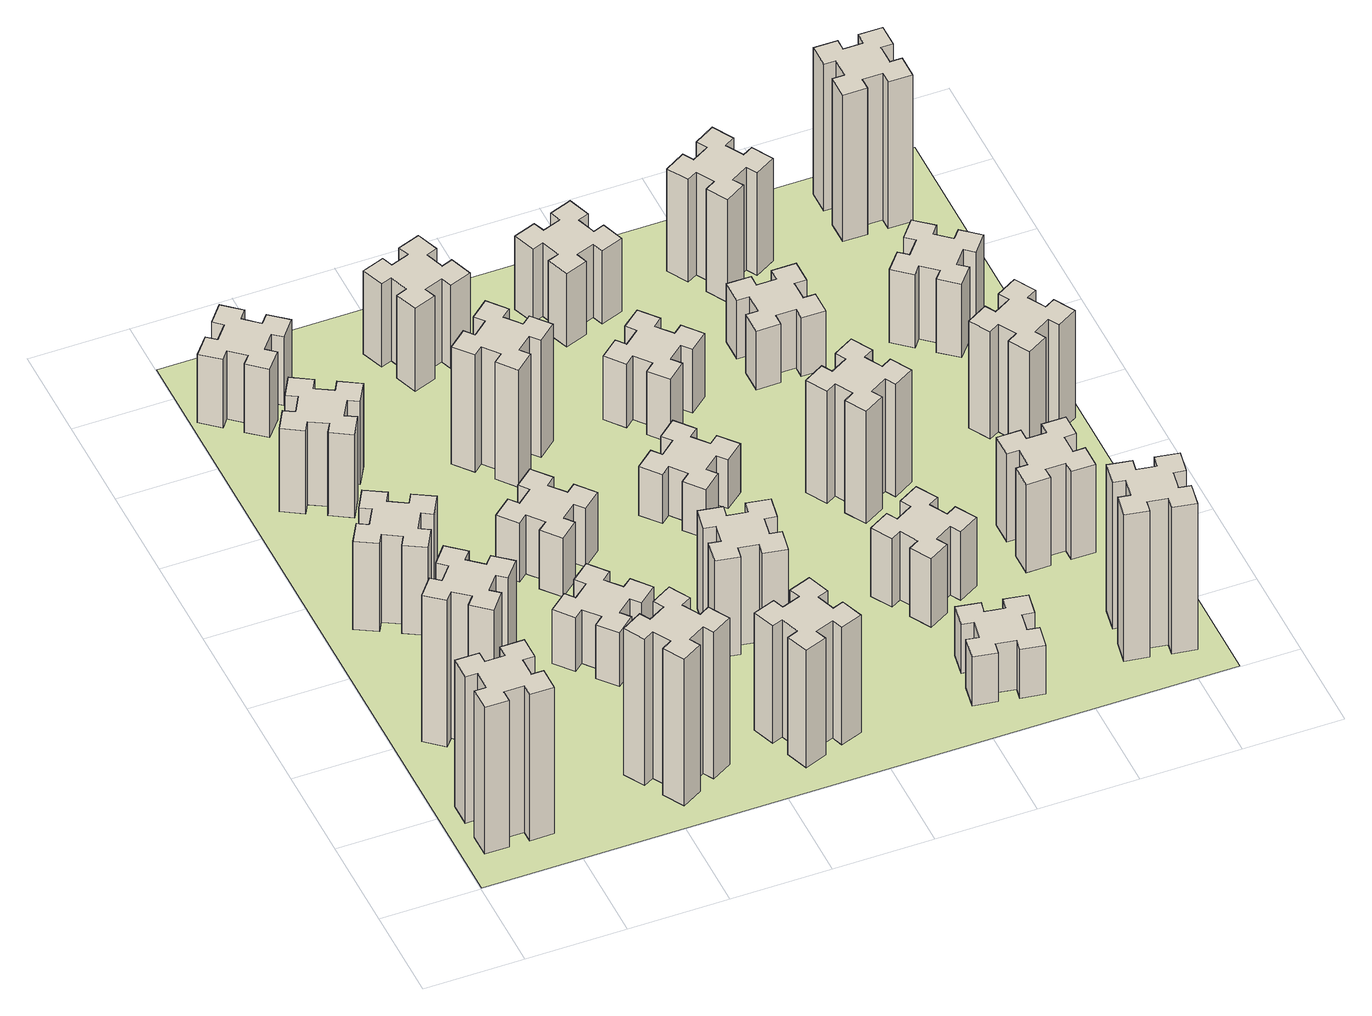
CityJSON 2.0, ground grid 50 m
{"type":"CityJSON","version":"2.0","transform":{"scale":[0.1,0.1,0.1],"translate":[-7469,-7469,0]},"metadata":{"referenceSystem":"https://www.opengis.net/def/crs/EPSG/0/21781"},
"CityObjects":{
"building1":{"type":"Building","attributes":{"class":"1000","function":"1000","usage":"1000","yearOfConstruction":2016,"roofType":"1000","measuredHeight":90,"storeysAboveGround":30,"storeysBelowGround":0},"geometry":[{"type":"Solid","lod":"1","boundaries":[[[[0,1,2,3,4,5,6,7,8,9,10,11,12,13,14,15,16,17,18,19]],[[17,16,20,21]],[[16,15,22,20]],[[15,14,23,22]],[[14,13,24,23]],[[13,12,25,24]],[[12,11,26,25]],[[11,10,27,26]],[[10,9,28,27]],[[9,8,29,28]],[[8,7,30,29]],[[7,6,31,30]],[[6,5,32,31]],[[5,4,33,32]],[[4,3,34,33]],[[3,2,35,34]],[[2,1,36,35]],[[1,0,37,36]],[[0,19,38,37]],[[19,18,39,38]],[[18,17,21,39]],[[24,25,26,27,28,29,30,31,32,33,34,35,36,37,38,39,21,20,22,23]]]]}]},
"building2":{"type":"Building","attributes":{"class":"1000","function":"1000","usage":"1000","yearOfConstruction":2016,"roofType":"1000","measuredHeight":90,"storeysAboveGround":30,"storeysBelowGround":0},"geometry":[{"type":"Solid","lod":"1","boundaries":[[[[40,41,42,43,44,45,46,47,48,49,50,51,52,53,54,55,56,57,58,59]],[[57,56,60,61]],[[56,55,62,60]],[[55,54,63,62]],[[54,53,64,63]],[[53,52,65,64]],[[52,51,66,65]],[[51,50,67,66]],[[50,49,68,67]],[[49,48,69,68]],[[48,47,70,69]],[[47,46,71,70]],[[46,45,72,71]],[[45,44,73,72]],[[44,43,74,73]],[[43,42,75,74]],[[42,41,76,75]],[[41,40,77,76]],[[40,59,78,77]],[[59,58,79,78]],[[58,57,61,79]],[[64,65,66,67,68,69,70,71,72,73,74,75,76,77,78,79,61,60,62,63]]]]}]},
"building3":{"type":"Building","attributes":{"class":"1000","function":"1000","usage":"1000","yearOfConstruction":2016,"roofType":"1000","measuredHeight":54,"storeysAboveGround":30,"storeysBelowGround":0},"geometry":[{"type":"Solid","lod":"1","boundaries":[[[[80,81,82,83,84,85,86,87,88,89,90,91,92,93,94,95,96,97,98,99]],[[97,96,100,101]],[[96,95,102,100]],[[95,94,103,102]],[[94,93,104,103]],[[93,92,105,104]],[[92,91,106,105]],[[91,90,107,106]],[[90,89,108,107]],[[89,88,109,108]],[[88,87,110,109]],[[87,86,111,110]],[[86,85,112,111]],[[85,84,113,112]],[[84,83,114,113]],[[83,82,115,114]],[[82,81,116,115]],[[81,80,117,116]],[[80,99,118,117]],[[99,98,119,118]],[[98,97,101,119]],[[104,105,106,107,108,109,110,111,112,113,114,115,116,117,118,119,101,100,102,103]]]]}]},
"building4":{"type":"Building","attributes":{"class":"1000","function":"1000","usage":"1000","yearOfConstruction":2016,"roofType":"1000","measuredHeight":51,"storeysAboveGround":30,"storeysBelowGround":0},"geometry":[{"type":"Solid","lod":"1","boundaries":[[[[120,121,122,123,124,125,126,127,128,129,130,131,132,133,134,135,136,137,138,139]],[[137,136,140,141]],[[136,135,142,140]],[[135,134,143,142]],[[134,133,144,143]],[[133,132,145,144]],[[132,131,146,145]],[[131,130,147,146]],[[130,129,148,147]],[[129,128,149,148]],[[128,127,150,149]],[[127,126,151,150]],[[126,125,152,151]],[[125,124,153,152]],[[124,123,154,153]],[[123,122,155,154]],[[122,121,156,155]],[[121,120,157,156]],[[120,139,158,157]],[[139,138,159,158]],[[138,137,141,159]],[[144,145,146,147,148,149,150,151,152,153,154,155,156,157,158,159,141,140,142,143]]]]}]},
"building5":{"type":"Building","attributes":{"class":"1000","function":"1000","usage":"1000","yearOfConstruction":2016,"roofType":"1000","measuredHeight":90,"storeysAboveGround":30,"storeysBelowGround":0},"geometry":[{"type":"Solid","lod":"1","boundaries":[[[[160,161,162,163,164,165,166,167,168,169,170,171,172,173,174,175,176,177,178,179]],[[177,176,180,181]],[[176,175,182,180]],[[175,174,183,182]],[[174,173,184,183]],[[173,172,185,184]],[[172,171,186,185]],[[171,170,187,186]],[[170,169,188,187]],[[169,168,189,188]],[[168,167,190,189]],[[167,166,191,190]],[[166,165,192,191]],[[165,164,193,192]],[[164,163,194,193]],[[163,162,195,194]],[[162,161,196,195]],[[161,160,197,196]],[[160,179,198,197]],[[179,178,199,198]],[[178,177,181,199]],[[184,185,186,187,188,189,190,191,192,193,194,195,196,197,198,199,181,180,182,183]]]]}]},
"building6":{"type":"Building","attributes":{"class":"1000","function":"1000","usage":"1000","yearOfConstruction":2016,"roofType":"1000","measuredHeight":42,"storeysAboveGround":30,"storeysBelowGround":0},"geometry":[{"type":"Solid","lod":"1","boundaries":[[[[200,201,202,203,204,205,206,207,208,209,210,211,212,213,214,215,216,217,218,219]],[[217,216,220,221]],[[216,215,222,220]],[[215,214,223,222]],[[214,213,224,223]],[[213,212,225,224]],[[212,211,226,225]],[[211,210,227,226]],[[210,209,228,227]],[[209,208,229,228]],[[208,207,230,229]],[[207,206,231,230]],[[206,205,232,231]],[[205,204,233,232]],[[204,203,234,233]],[[203,202,235,234]],[[202,201,236,235]],[[201,200,237,236]],[[200,219,238,237]],[[219,218,239,238]],[[218,217,221,239]],[[224,225,226,227,228,229,230,231,232,233,234,235,236,237,238,239,221,220,222,223]]]]}]},
"building7":{"type":"Building","attributes":{"class":"1000","function":"1000","usage":"1000","yearOfConstruction":2016,"roofType":"1000","measuredHeight":33,"storeysAboveGround":30,"storeysBelowGround":0},"geometry":[{"type":"Solid","lod":"1","boundaries":[[[[240,241,242,243,244,245,246,247,248,249,250,251,252,253,254,255,256,257,258,259]],[[257,256,260,261]],[[256,255,262,260]],[[255,254,263,262]],[[254,253,264,263]],[[253,252,265,264]],[[252,251,266,265]],[[251,250,267,266]],[[250,249,268,267]],[[249,248,269,268]],[[248,247,270,269]],[[247,246,271,270]],[[246,245,272,271]],[[245,244,273,272]],[[244,243,274,273]],[[243,242,275,274]],[[242,241,276,275]],[[241,240,277,276]],[[240,259,278,277]],[[259,258,279,278]],[[258,257,261,279]],[[264,265,266,267,268,269,270,271,272,273,274,275,276,277,278,279,261,260,262,263]]]]}]},
"building8":{"type":"Building","attributes":{"class":"1000","function":"1000","usage":"1000","yearOfConstruction":2016,"roofType":"1000","measuredHeight":36,"storeysAboveGround":30,"storeysBelowGround":0},"geometry":[{"type":"Solid","lod":"1","boundaries":[[[[280,281,282,283,284,285,286,287,288,289,290,291,292,293,294,295,296,297,298,299]],[[297,296,300,301]],[[296,295,302,300]],[[295,294,303,302]],[[294,293,304,303]],[[293,292,305,304]],[[292,291,306,305]],[[291,290,307,306]],[[290,289,308,307]],[[289,288,309,308]],[[288,287,310,309]],[[287,286,311,310]],[[286,285,312,311]],[[285,284,313,312]],[[284,283,314,313]],[[283,282,315,314]],[[282,281,316,315]],[[281,280,317,316]],[[280,299,318,317]],[[299,298,319,318]],[[298,297,301,319]],[[304,305,306,307,308,309,310,311,312,313,314,315,316,317,318,319,301,300,302,303]]]]}]},
"building9":{"type":"Building","attributes":{"class":"1000","function":"1000","usage":"1000","yearOfConstruction":2016,"roofType":"1000","measuredHeight":72,"storeysAboveGround":30,"storeysBelowGround":0},"geometry":[{"type":"Solid","lod":"1","boundaries":[[[[320,321,322,323,324,325,326,327,328,329,330,331,332,333,334,335,336,337,338,339]],[[337,336,340,341]],[[336,335,342,340]],[[335,334,343,342]],[[334,333,344,343]],[[333,332,345,344]],[[332,331,346,345]],[[331,330,347,346]],[[330,329,348,347]],[[329,328,349,348]],[[328,327,350,349]],[[327,326,351,350]],[[326,325,352,351]],[[325,324,353,352]],[[324,323,354,353]],[[323,322,355,354]],[[322,321,356,355]],[[321,320,357,356]],[[320,339,358,357]],[[339,338,359,358]],[[338,337,341,359]],[[344,345,346,347,348,349,350,351,352,353,354,355,356,357,358,359,341,340,342,343]]]]}]},
"building10":{"type":"Building","attributes":{"class":"1000","function":"1000","usage":"1000","yearOfConstruction":2016,"roofType":"1000","measuredHeight":72,"storeysAboveGround":30,"storeysBelowGround":0},"geometry":[{"type":"Solid","lod":"1","boundaries":[[[[360,361,362,363,364,365,366,367,368,369,370,371,372,373,374,375,376,377,378,379]],[[377,376,380,381]],[[376,375,382,380]],[[375,374,383,382]],[[374,373,384,383]],[[373,372,385,384]],[[372,371,386,385]],[[371,370,387,386]],[[370,369,388,387]],[[369,368,389,388]],[[368,367,390,389]],[[367,366,391,390]],[[366,365,392,391]],[[365,364,393,392]],[[364,363,394,393]],[[363,362,395,394]],[[362,361,396,395]],[[361,360,397,396]],[[360,379,398,397]],[[379,378,399,398]],[[378,377,381,399]],[[384,385,386,387,388,389,390,391,392,393,394,395,396,397,398,399,381,380,382,383]]]]}]},
"building11":{"type":"Building","attributes":{"class":"1000","function":"1000","usage":"1000","yearOfConstruction":2016,"roofType":"1000","measuredHeight":60,"storeysAboveGround":30,"storeysBelowGround":0},"geometry":[{"type":"Solid","lod":"1","boundaries":[[[[400,401,402,403,404,405,406,407,408,409,410,411,412,413,414,415,416,417,418,419]],[[417,416,420,421]],[[416,415,422,420]],[[415,414,423,422]],[[414,413,424,423]],[[413,412,425,424]],[[412,411,426,425]],[[411,410,427,426]],[[410,409,428,427]],[[409,408,429,428]],[[408,407,430,429]],[[407,406,431,430]],[[406,405,432,431]],[[405,404,433,432]],[[404,403,434,433]],[[403,402,435,434]],[[402,401,436,435]],[[401,400,437,436]],[[400,419,438,437]],[[419,418,439,438]],[[418,417,421,439]],[[424,425,426,427,428,429,430,431,432,433,434,435,436,437,438,439,421,420,422,423]]]]}]},
"building12":{"type":"Building","attributes":{"class":"1000","function":"1000","usage":"1000","yearOfConstruction":2016,"roofType":"1000","measuredHeight":51,"storeysAboveGround":30,"storeysBelowGround":0},"geometry":[{"type":"Solid","lod":"1","boundaries":[[[[440,441,442,443,444,445,446,447,448,449,450,451,452,453,454,455,456,457,458,459]],[[457,456,460,461]],[[456,455,462,460]],[[455,454,463,462]],[[454,453,464,463]],[[453,452,465,464]],[[452,451,466,465]],[[451,450,467,466]],[[450,449,468,467]],[[449,448,469,468]],[[448,447,470,469]],[[447,446,471,470]],[[446,445,472,471]],[[445,444,473,472]],[[444,443,474,473]],[[443,442,475,474]],[[442,441,476,475]],[[441,440,477,476]],[[440,459,478,477]],[[459,458,479,478]],[[458,457,461,479]],[[464,465,466,467,468,469,470,471,472,473,474,475,476,477,478,479,461,460,462,463]]]]}]},
"building13":{"type":"Building","attributes":{"class":"1000","function":"1000","usage":"1000","yearOfConstruction":2016,"roofType":"1000","measuredHeight":30,"storeysAboveGround":30,"storeysBelowGround":0},"geometry":[{"type":"Solid","lod":"1","boundaries":[[[[480,481,482,483,484,485,486,487,488,489,490,491,492,493,494,495,496,497,498,499]],[[497,496,500,501]],[[496,495,502,500]],[[495,494,503,502]],[[494,493,504,503]],[[493,492,505,504]],[[492,491,506,505]],[[491,490,507,506]],[[490,489,508,507]],[[489,488,509,508]],[[488,487,510,509]],[[487,486,511,510]],[[486,485,512,511]],[[485,484,513,512]],[[484,483,514,513]],[[483,482,515,514]],[[482,481,516,515]],[[481,480,517,516]],[[480,499,518,517]],[[499,498,519,518]],[[498,497,501,519]],[[504,505,506,507,508,509,510,511,512,513,514,515,516,517,518,519,501,500,502,503]]]]}]},
"building14":{"type":"Building","attributes":{"class":"1000","function":"1000","usage":"1000","yearOfConstruction":2016,"roofType":"1000","measuredHeight":39,"storeysAboveGround":30,"storeysBelowGround":0},"geometry":[{"type":"Solid","lod":"1","boundaries":[[[[520,521,522,523,524,525,526,527,528,529,530,531,532,533,534,535,536,537,538,539]],[[537,536,540,541]],[[536,535,542,540]],[[535,534,543,542]],[[534,533,544,543]],[[533,532,545,544]],[[532,531,546,545]],[[531,530,547,546]],[[530,529,548,547]],[[529,528,549,548]],[[528,527,550,549]],[[527,526,551,550]],[[526,525,552,551]],[[525,524,553,552]],[[524,523,554,553]],[[523,522,555,554]],[[522,521,556,555]],[[521,520,557,556]],[[520,539,558,557]],[[539,538,559,558]],[[538,537,541,559]],[[544,545,546,547,548,549,550,551,552,553,554,555,556,557,558,559,541,540,542,543]]]]}]},
"building15":{"type":"Building","attributes":{"class":"1000","function":"1000","usage":"1000","yearOfConstruction":2016,"roofType":"1000","measuredHeight":30,"storeysAboveGround":30,"storeysBelowGround":0},"geometry":[{"type":"Solid","lod":"1","boundaries":[[[[560,561,562,563,564,565,566,567,568,569,570,571,572,573,574,575,576,577,578,579]],[[577,576,580,581]],[[576,575,582,580]],[[575,574,583,582]],[[574,573,584,583]],[[573,572,585,584]],[[572,571,586,585]],[[571,570,587,586]],[[570,569,588,587]],[[569,568,589,588]],[[568,567,590,589]],[[567,566,591,590]],[[566,565,592,591]],[[565,564,593,592]],[[564,563,594,593]],[[563,562,595,594]],[[562,561,596,595]],[[561,560,597,596]],[[560,579,598,597]],[[579,578,599,598]],[[578,577,581,599]],[[584,585,586,587,588,589,590,591,592,593,594,595,596,597,598,599,581,580,582,583]]]]}]},
"building16":{"type":"Building","attributes":{"class":"1000","function":"1000","usage":"1000","yearOfConstruction":2016,"roofType":"1000","measuredHeight":45,"storeysAboveGround":30,"storeysBelowGround":0},"geometry":[{"type":"Solid","lod":"1","boundaries":[[[[600,601,602,603,604,605,606,607,608,609,610,611,612,613,614,615,616,617,618,619]],[[617,616,620,621]],[[616,615,622,620]],[[615,614,623,622]],[[614,613,624,623]],[[613,612,625,624]],[[612,611,626,625]],[[611,610,627,626]],[[610,609,628,627]],[[609,608,629,628]],[[608,607,630,629]],[[607,606,631,630]],[[606,605,632,631]],[[605,604,633,632]],[[604,603,634,633]],[[603,602,635,634]],[[602,601,636,635]],[[601,600,637,636]],[[600,619,638,637]],[[619,618,639,638]],[[618,617,621,639]],[[624,625,626,627,628,629,630,631,632,633,634,635,636,637,638,639,621,620,622,623]]]]}]},
"building17":{"type":"Building","attributes":{"class":"1000","function":"1000","usage":"1000","yearOfConstruction":2016,"roofType":"1000","measuredHeight":42,"storeysAboveGround":30,"storeysBelowGround":0},"geometry":[{"type":"Solid","lod":"1","boundaries":[[[[640,641,642,643,644,645,646,647,648,649,650,651,652,653,654,655,656,657,658,659]],[[657,656,660,661]],[[656,655,662,660]],[[655,654,663,662]],[[654,653,664,663]],[[653,652,665,664]],[[652,651,666,665]],[[651,650,667,666]],[[650,649,668,667]],[[649,648,669,668]],[[648,647,670,669]],[[647,646,671,670]],[[646,645,672,671]],[[645,644,673,672]],[[644,643,674,673]],[[643,642,675,674]],[[642,641,676,675]],[[641,640,677,676]],[[640,659,678,677]],[[659,658,679,678]],[[658,657,661,679]],[[664,665,666,667,668,669,670,671,672,673,674,675,676,677,678,679,661,660,662,663]]]]}]},
"building18":{"type":"Building","attributes":{"class":"1000","function":"1000","usage":"1000","yearOfConstruction":2016,"roofType":"1000","measuredHeight":69,"storeysAboveGround":30,"storeysBelowGround":0},"geometry":[{"type":"Solid","lod":"1","boundaries":[[[[680,681,682,683,684,685,686,687,688,689,690,691,692,693,694,695,696,697,698,699]],[[697,696,700,701]],[[696,695,702,700]],[[695,694,703,702]],[[694,693,704,703]],[[693,692,705,704]],[[692,691,706,705]],[[691,690,707,706]],[[690,689,708,707]],[[689,688,709,708]],[[688,687,710,709]],[[687,686,711,710]],[[686,685,712,711]],[[685,684,713,712]],[[684,683,714,713]],[[683,682,715,714]],[[682,681,716,715]],[[681,680,717,716]],[[680,699,718,717]],[[699,698,719,718]],[[698,697,701,719]],[[704,705,706,707,708,709,710,711,712,713,714,715,716,717,718,719,701,700,702,703]]]]}]},
"building19":{"type":"Building","attributes":{"class":"1000","function":"1000","usage":"1000","yearOfConstruction":2016,"roofType":"1000","measuredHeight":36,"storeysAboveGround":30,"storeysBelowGround":0},"geometry":[{"type":"Solid","lod":"1","boundaries":[[[[720,721,722,723,724,725,726,727,728,729,730,731,732,733,734,735,736,737,738,739]],[[737,736,740,741]],[[736,735,742,740]],[[735,734,743,742]],[[734,733,744,743]],[[733,732,745,744]],[[732,731,746,745]],[[731,730,747,746]],[[730,729,748,747]],[[729,728,749,748]],[[728,727,750,749]],[[727,726,751,750]],[[726,725,752,751]],[[725,724,753,752]],[[724,723,754,753]],[[723,722,755,754]],[[722,721,756,755]],[[721,720,757,756]],[[720,739,758,757]],[[739,738,759,758]],[[738,737,741,759]],[[744,745,746,747,748,749,750,751,752,753,754,755,756,757,758,759,741,740,742,743]]]]}]},
"building20":{"type":"Building","attributes":{"class":"1000","function":"1000","usage":"1000","yearOfConstruction":2016,"roofType":"1000","measuredHeight":90,"storeysAboveGround":30,"storeysBelowGround":0},"geometry":[{"type":"Solid","lod":"1","boundaries":[[[[760,761,762,763,764,765,766,767,768,769,770,771,772,773,774,775,776,777,778,779]],[[777,776,780,781]],[[776,775,782,780]],[[775,774,783,782]],[[774,773,784,783]],[[773,772,785,784]],[[772,771,786,785]],[[771,770,787,786]],[[770,769,788,787]],[[769,768,789,788]],[[768,767,790,789]],[[767,766,791,790]],[[766,765,792,791]],[[765,764,793,792]],[[764,763,794,793]],[[763,762,795,794]],[[762,761,796,795]],[[761,760,797,796]],[[760,779,798,797]],[[779,778,799,798]],[[778,777,781,799]],[[784,785,786,787,788,789,790,791,792,793,794,795,796,797,798,799,781,780,782,783]]]]}]},
"building21":{"type":"Building","attributes":{"class":"1000","function":"1000","usage":"1000","yearOfConstruction":2016,"roofType":"1000","measuredHeight":54,"storeysAboveGround":30,"storeysBelowGround":0},"geometry":[{"type":"Solid","lod":"1","boundaries":[[[[800,801,802,803,804,805,806,807,808,809,810,811,812,813,814,815,816,817,818,819]],[[817,816,820,821]],[[816,815,822,820]],[[815,814,823,822]],[[814,813,824,823]],[[813,812,825,824]],[[812,811,826,825]],[[811,810,827,826]],[[810,809,828,827]],[[809,808,829,828]],[[808,807,830,829]],[[807,806,831,830]],[[806,805,832,831]],[[805,804,833,832]],[[804,803,834,833]],[[803,802,835,834]],[[802,801,836,835]],[[801,800,837,836]],[[800,819,838,837]],[[819,818,839,838]],[[818,817,821,839]],[[824,825,826,827,828,829,830,831,832,833,834,835,836,837,838,839,821,820,822,823]]]]}]},
"building22":{"type":"Building","attributes":{"class":"1000","function":"1000","usage":"1000","yearOfConstruction":2016,"roofType":"1000","measuredHeight":63,"storeysAboveGround":30,"storeysBelowGround":0},"geometry":[{"type":"Solid","lod":"1","boundaries":[[[[840,841,842,843,844,845,846,847,848,849,850,851,852,853,854,855,856,857,858,859]],[[857,856,860,861]],[[856,855,862,860]],[[855,854,863,862]],[[854,853,864,863]],[[853,852,865,864]],[[852,851,866,865]],[[851,850,867,866]],[[850,849,868,867]],[[849,848,869,868]],[[848,847,870,869]],[[847,846,871,870]],[[846,845,872,871]],[[845,844,873,872]],[[844,843,874,873]],[[843,842,875,874]],[[842,841,876,875]],[[841,840,877,876]],[[840,859,878,877]],[[859,858,879,878]],[[858,857,861,879]],[[864,865,866,867,868,869,870,871,872,873,874,875,876,877,878,879,861,860,862,863]]]]}]},
"building23":{"type":"Building","attributes":{"class":"1000","function":"1000","usage":"1000","yearOfConstruction":2016,"roofType":"1000","measuredHeight":66,"storeysAboveGround":30,"storeysBelowGround":0},"geometry":[{"type":"Solid","lod":"1","boundaries":[[[[880,881,882,883,884,885,886,887,888,889,890,891,892,893,894,895,896,897,898,899]],[[897,896,900,901]],[[896,895,902,900]],[[895,894,903,902]],[[894,893,904,903]],[[893,892,905,904]],[[892,891,906,905]],[[891,890,907,906]],[[890,889,908,907]],[[889,888,909,908]],[[888,887,910,909]],[[887,886,911,910]],[[886,885,912,911]],[[885,884,913,912]],[[884,883,914,913]],[[883,882,915,914]],[[882,881,916,915]],[[881,880,917,916]],[[880,899,918,917]],[[899,898,919,918]],[[898,897,901,919]],[[904,905,906,907,908,909,910,911,912,913,914,915,916,917,918,919,901,900,902,903]]]]}]},
"building24":{"type":"Building","attributes":{"class":"1000","function":"1000","usage":"1000","yearOfConstruction":2016,"roofType":"1000","measuredHeight":45,"storeysAboveGround":30,"storeysBelowGround":0},"geometry":[{"type":"Solid","lod":"1","boundaries":[[[[920,921,922,923,924,925,926,927,928,929,930,931,932,933,934,935,936,937,938,939]],[[937,936,940,941]],[[936,935,942,940]],[[935,934,943,942]],[[934,933,944,943]],[[933,932,945,944]],[[932,931,946,945]],[[931,930,947,946]],[[930,929,948,947]],[[929,928,949,948]],[[928,927,950,949]],[[927,926,951,950]],[[926,925,952,951]],[[925,924,953,952]],[[924,923,954,953]],[[923,922,955,954]],[[922,921,956,955]],[[921,920,957,956]],[[920,939,958,957]],[[939,938,959,958]],[[938,937,941,959]],[[944,945,946,947,948,949,950,951,952,953,954,955,956,957,958,959,941,940,942,943]]]]}]},
"building25":{"type":"Building","attributes":{"class":"1000","function":"1000","usage":"1000","yearOfConstruction":2016,"roofType":"1000","measuredHeight":90,"storeysAboveGround":30,"storeysBelowGround":0},"geometry":[{"type":"Solid","lod":"1","boundaries":[[[[960,961,962,963,964,965,966,967,968,969,970,971,972,973,974,975,976,977,978,979]],[[977,976,980,981]],[[976,975,982,980]],[[975,974,983,982]],[[974,973,984,983]],[[973,972,985,984]],[[972,971,986,985]],[[971,970,987,986]],[[970,969,988,987]],[[969,968,989,988]],[[968,967,990,989]],[[967,966,991,990]],[[966,965,992,991]],[[965,964,993,992]],[[964,963,994,993]],[[963,962,995,994]],[[962,961,996,995]],[[961,960,997,996]],[[960,979,998,997]],[[979,978,999,998]],[[978,977,981,999]],[[984,985,986,987,988,989,990,991,992,993,994,995,996,997,998,999,981,980,982,983]]]]}]},
"landuse1":{"type":"LandUse","attributes":{"name":"plot1","function":"1010"},"geometry":[{"type":"MultiSurface","lod":"1","boundaries":[[[1000,1001,1002,1003]]]}]}
},
"vertices":[
[165,425,0],[165,325,0],[105,325,0],[105,205,0],[225,205,0],[225,265,0],[325,265,0],[325,205,0],[445,205,0],[445,325,0],[385,325,0],[385,425,0],[445,425,0],[445,545,0],[325,545,0],[325,485,0],[225,485,0],[225,545,0],[105,545,0],[105,425,0],[225,485,900],[225,545,900],[325,485,900],[325,545,900],[445,545,900],[445,425,900],[385,425,900],[385,325,900],[445,325,900],[445,205,900],[325,205,900],[325,265,900],[225,265,900],[225,205,900],[105,205,900],[105,325,900],[165,325,900],[165,425,900],[105,425,900],[105,545,900],
[484,1067,0],[408,1132,0],[446,1178,0],[354,1255,0],[277,1163,0],[323,1124,0],[259,1048,0],[213,1086,0],[136,994,0],[228,917,0],[266,963,0],[343,899,0],[304,853,0],[396,776,0],[473,868,0],[427,906,0],[492,983,0],[538,944,0],[615,1036,0],[523,1113,0],[492,983,900],[538,944,900],[427,906,900],[473,868,900],[396,776,900],[304,853,900],[343,899,900],[266,963,900],[228,917,900],[136,994,900],[213,1086,900],[259,1048,900],[323,1124,900],[277,1163,900],[354,1255,900],[446,1178,900],[408,1132,900],[484,1067,900],[523,1113,900],[615,1036,900],
[474,1926,0],[387,1976,0],[417,2028,0],[313,2088,0],[253,1984,0],[305,1954,0],[255,1867,0],[203,1897,0],[143,1793,0],[247,1733,0],[277,1785,0],[364,1735,0],[334,1683,0],[438,1623,0],[498,1727,0],[446,1757,0],[496,1844,0],[548,1814,0],[608,1918,0],[504,1978,0],[496,1844,540],[548,1814,540],[446,1757,540],[498,1727,540],[438,1623,540],[334,1683,540],[364,1735,540],[277,1785,540],[247,1733,540],[143,1793,540],[203,1897,540],[255,1867,540],[305,1954,540],[253,1984,540],[313,2088,540],[417,2028,540],[387,1976,540],[474,1926,540],[504,1978,540],[608,1918,540],
[446,2597,0],[496,2684,0],[548,2654,0],[608,2758,0],[504,2818,0],[474,2766,0],[387,2816,0],[417,2868,0],[313,2928,0],[253,2824,0],[305,2794,0],[255,2707,0],[203,2737,0],[143,2633,0],[247,2573,0],[277,2625,0],[364,2575,0],[334,2523,0],[438,2463,0],[498,2567,0],[364,2575,510],[334,2523,510],[277,2625,510],[247,2573,510],[143,2633,510],[203,2737,510],[255,2707,510],[305,2794,510],[253,2824,510],[313,2928,510],[417,2868,510],[387,2816,510],[474,2766,510],[504,2818,510],[608,2758,510],[548,2654,510],[496,2684,510],[446,2597,510],[498,2567,510],[438,2463,510],
[1127,255,0],[1214,305,0],[1244,253,0],[1348,313,0],[1288,417,0],[1236,387,0],[1186,474,0],[1238,504,0],[1178,608,0],[1074,548,0],[1104,496,0],[1017,446,0],[987,498,0],[883,438,0],[943,334,0],[995,364,0],[1045,277,0],[993,247,0],[1053,143,0],[1157,203,0],[1045,277,900],[993,247,900],[995,364,900],[943,334,900],[883,438,900],[987,498,900],[1017,446,900],[1104,496,900],[1074,548,900],[1178,608,900],[1238,504,900],[1186,474,900],[1236,387,900],[1288,417,900],[1348,313,900],[1244,253,900],[1214,305,900],[1127,255,900],[1157,203,900],[1053,143,900],
[384,3387,0],[308,3452,0],[346,3498,0],[254,3575,0],[177,3483,0],[223,3444,0],[159,3368,0],[113,3406,0],[36,3314,0],[128,3237,0],[166,3283,0],[243,3219,0],[204,3173,0],[296,3096,0],[373,3188,0],[327,3226,0],[392,3303,0],[438,3264,0],[515,3356,0],[423,3433,0],[392,3303,420],[438,3264,420],[327,3226,420],[373,3188,420],[296,3096,420],[204,3173,420],[243,3219,420],[166,3283,420],[128,3237,420],[36,3314,420],[113,3406,420],[159,3368,420],[223,3444,420],[177,3483,420],[254,3575,420],[346,3498,420],[308,3452,420],[384,3387,420],[423,3433,420],[515,3356,420],
[1083,1332,0],[1006,1267,0],[968,1313,0],[876,1236,0],[953,1144,0],[999,1183,0],[1063,1106,0],[1017,1068,0],[1094,976,0],[1186,1053,0],[1148,1099,0],[1224,1163,0],[1263,1117,0],[1355,1194,0],[1278,1286,0],[1232,1248,0],[1167,1324,0],[1213,1363,0],[1136,1455,0],[1044,1378,0],[1167,1324,330],[1213,1363,330],[1232,1248,330],[1278,1286,330],[1355,1194,330],[1263,1117,330],[1224,1163,330],[1148,1099,330],[1186,1053,330],[1094,976,330],[1017,1068,330],[1063,1106,330],[999,1183,330],[953,1144,330],[876,1236,330],[968,1313,330],[1006,1267,330],[1083,1332,330],[1044,1378,330],[1136,1455,330],
[1083,1972,0],[1006,1907,0],[968,1953,0],[876,1876,0],[953,1784,0],[999,1823,0],[1063,1746,0],[1017,1708,0],[1094,1616,0],[1186,1693,0],[1148,1739,0],[1224,1803,0],[1263,1757,0],[1355,1834,0],[1278,1926,0],[1232,1888,0],[1167,1964,0],[1213,2003,0],[1136,2095,0],[1044,2018,0],[1167,1964,360],[1213,2003,360],[1232,1888,360],[1278,1926,360],[1355,1834,360],[1263,1757,360],[1224,1803,360],[1148,1739,360],[1186,1693,360],[1094,1616,360],[1017,1708,360],[1063,1746,360],[999,1823,360],[953,1784,360],[876,1876,360],[968,1953,360],[1006,1907,360],[1083,1972,360],[1044,2018,360],[1136,2095,360],
[1765,496,0],[1671,462,0],[1650,518,0],[1537,477,0],[1579,364,0],[1635,385,0],[1669,291,0],[1613,270,0],[1654,157,0],[1767,199,0],[1746,255,0],[1840,289,0],[1860,233,0],[1973,274,0],[1932,387,0],[1876,366,0],[1842,460,0],[1898,480,0],[1857,593,0],[1744,552,0],[1842,460,720],[1898,480,720],[1876,366,720],[1932,387,720],[1973,274,720],[1860,233,720],[1840,289,720],[1746,255,720],[1767,199,720],[1654,157,720],[1613,270,720],[1669,291,720],[1635,385,720],[1579,364,720],[1537,477,720],[1650,518,720],[1671,462,720],[1765,496,720],[1744,552,720],[1857,593,720],
[1099,2563,0],[1163,2486,0],[1117,2448,0],[1194,2356,0],[1286,2433,0],[1248,2479,0],[1324,2543,0],[1363,2497,0],[1455,2574,0],[1378,2666,0],[1332,2628,0],[1267,2704,0],[1313,2743,0],[1236,2835,0],[1144,2758,0],[1183,2712,0],[1106,2647,0],[1068,2693,0],[976,2616,0],[1053,2524,0],[1106,2647,720],[1068,2693,720],[1183,2712,720],[1144,2758,720],[1236,2835,720],[1313,2743,720],[1267,2704,720],[1332,2628,720],[1378,2666,720],[1455,2574,720],[1363,2497,720],[1324,2543,720],[1248,2479,720],[1286,2433,720],[1194,2356,720],[1117,2448,720],[1163,2486,720],[1099,2563,720],[1053,2524,720],[976,2616,720],
[1855,1047,0],[1872,1145,0],[1931,1135,0],[1952,1253,0],[1834,1274,0],[1824,1215,0],[1725,1232,0],[1736,1291,0],[1617,1312,0],[1597,1194,0],[1656,1184,0],[1638,1085,0],[1579,1096,0],[1558,977,0],[1677,957,0],[1687,1016,0],[1785,998,0],[1775,939,0],[1893,918,0],[1914,1037,0],[1785,998,600],[1775,939,600],[1687,1016,600],[1677,957,600],[1558,977,600],[1579,1096,600],[1638,1085,600],[1656,1184,600],[1597,1194,600],[1617,1312,600],[1736,1291,600],[1725,1232,600],[1824,1215,600],[1834,1274,600],[1952,1253,600],[1931,1135,600],[1872,1145,600],[1855,1047,600],[1914,1037,600],[1893,918,600],
[995,3345,0],[1029,3251,0],[973,3230,0],[1014,3117,0],[1127,3159,0],[1106,3215,0],[1200,3249,0],[1220,3193,0],[1333,3234,0],[1292,3347,0],[1236,3326,0],[1202,3420,0],[1258,3440,0],[1217,3553,0],[1104,3512,0],[1125,3456,0],[1031,3422,0],[1010,3478,0],[897,3437,0],[939,3324,0],[1031,3422,510],[1010,3478,510],[1125,3456,510],[1104,3512,510],[1217,3553,510],[1258,3440,510],[1202,3420,510],[1236,3326,510],[1292,3347,510],[1333,3234,510],[1220,3193,510],[1200,3249,510],[1106,3215,510],[1127,3159,510],[1014,3117,510],[973,3230,510],[1029,3251,510],[995,3345,510],[939,3324,510],[897,3437,510],
[1972,1988,0],[1907,2064,0],[1953,2103,0],[1876,2195,0],[1784,2118,0],[1823,2072,0],[1746,2007,0],[1708,2053,0],[1616,1976,0],[1693,1884,0],[1739,1923,0],[1803,1846,0],[1757,1808,0],[1834,1716,0],[1926,1793,0],[1888,1839,0],[1964,1903,0],[2003,1857,0],[2095,1934,0],[2018,2026,0],[1964,1903,300],[2003,1857,300],[1888,1839,300],[1926,1793,300],[1834,1716,300],[1757,1808,300],[1803,1846,300],[1739,1923,300],[1693,1884,300],[1616,1976,300],[1708,2053,300],[1746,2007,300],[1823,2072,300],[1784,2118,300],[1876,2195,300],[1953,2103,300],[1907,2064,300],[1972,1988,300],[2018,2026,300],[2095,1934,300],
[1988,2479,0],[2064,2543,0],[2103,2497,0],[2195,2574,0],[2118,2666,0],[2072,2628,0],[2007,2704,0],[2053,2743,0],[1976,2835,0],[1884,2758,0],[1923,2712,0],[1846,2647,0],[1808,2693,0],[1716,2616,0],[1793,2524,0],[1839,2563,0],[1903,2486,0],[1857,2448,0],[1934,2356,0],[2026,2433,0],[1903,2486,390],[1857,2448,390],[1839,2563,390],[1793,2524,390],[1716,2616,390],[1808,2693,390],[1846,2647,390],[1923,2712,390],[1884,2758,390],[1976,2835,390],[2053,2743,390],[2007,2704,390],[2072,2628,390],[2118,2666,390],[2195,2574,390],[2103,2497,390],[2064,2543,390],[1988,2479,390],[2026,2433,390],[1934,2356,390],
[2596,444,0],[2578,345,0],[2519,356,0],[2498,237,0],[2617,217,0],[2627,276,0],[2725,258,0],[2715,199,0],[2833,178,0],[2854,297,0],[2795,307,0],[2812,405,0],[2871,395,0],[2892,513,0],[2774,534,0],[2764,475,0],[2665,492,0],[2676,551,0],[2557,572,0],[2537,454,0],[2665,492,300],[2676,551,300],[2764,475,300],[2774,534,300],[2892,513,300],[2871,395,300],[2812,405,300],[2795,307,300],[2854,297,300],[2833,178,300],[2715,199,300],[2725,258,300],[2627,276,300],[2617,217,300],[2498,237,300],[2519,356,300],[2578,345,300],[2596,444,300],[2537,454,300],[2557,572,300],
[1865,3456,0],[1771,3422,0],[1750,3478,0],[1637,3437,0],[1679,3324,0],[1735,3345,0],[1769,3251,0],[1713,3230,0],[1754,3117,0],[1867,3159,0],[1846,3215,0],[1940,3249,0],[1960,3193,0],[2073,3234,0],[2032,3347,0],[1976,3326,0],[1942,3420,0],[1998,3440,0],[1957,3553,0],[1844,3512,0],[1942,3420,450],[1998,3440,450],[1976,3326,450],[2032,3347,450],[2073,3234,450],[1960,3193,450],[1940,3249,450],[1846,3215,450],[1867,3159,450],[1754,3117,450],[1713,3230,450],[1769,3251,450],[1735,3345,450],[1679,3324,450],[1637,3437,450],[1750,3478,450],[1771,3422,450],[1865,3456,450],[1844,3512,450],[1957,3553,450],
[2584,1136,0],[2497,1086,0],[2467,1138,0],[2363,1078,0],[2423,974,0],[2475,1004,0],[2525,917,0],[2473,887,0],[2533,783,0],[2637,843,0],[2607,895,0],[2694,945,0],[2724,893,0],[2828,953,0],[2768,1057,0],[2716,1027,0],[2666,1114,0],[2718,1144,0],[2658,1248,0],[2554,1188,0],[2666,1114,420],[2718,1144,420],[2716,1027,420],[2768,1057,420],[2828,953,420],[2724,893,420],[2694,945,420],[2607,895,420],[2637,843,420],[2533,783,420],[2473,887,420],[2525,917,420],[2475,1004,420],[2423,974,420],[2363,1078,420],[2467,1138,420],[2497,1086,420],[2584,1136,420],[2554,1188,420],[2658,1248,420],
[2475,1744,0],[2525,1657,0],[2473,1627,0],[2533,1523,0],[2637,1583,0],[2607,1635,0],[2694,1685,0],[2724,1633,0],[2828,1693,0],[2768,1797,0],[2716,1767,0],[2666,1854,0],[2718,1884,0],[2658,1988,0],[2554,1928,0],[2584,1876,0],[2497,1826,0],[2467,1878,0],[2363,1818,0],[2423,1714,0],[2497,1826,690],[2467,1878,690],[2584,1876,690],[2554,1928,690],[2658,1988,690],[2718,1884,690],[2666,1854,690],[2716,1767,690],[2768,1797,690],[2828,1693,690],[2724,1633,690],[2694,1685,690],[2607,1635,690],[2637,1583,690],[2533,1523,690],[2473,1627,690],[2525,1657,690],[2475,1744,690],[2423,1714,690],[2363,1818,690],
[2645,2805,0],[2545,2805,0],[2545,2865,0],[2425,2865,0],[2425,2745,0],[2485,2745,0],[2485,2645,0],[2425,2645,0],[2425,2525,0],[2545,2525,0],[2545,2585,0],[2645,2585,0],[2645,2525,0],[2765,2525,0],[2765,2645,0],[2705,2645,0],[2705,2745,0],[2765,2745,0],[2765,2865,0],[2645,2865,0],[2705,2745,360],[2765,2745,360],[2705,2645,360],[2765,2645,360],[2765,2525,360],[2645,2525,360],[2645,2585,360],[2545,2585,360],[2545,2525,360],[2425,2525,360],[2425,2645,360],[2485,2645,360],[2485,2745,360],[2425,2745,360],[2425,2865,360],[2545,2865,360],[2545,2805,360],[2645,2805,360],[2645,2865,360],[2765,2865,360],
[3336,444,0],[3318,345,0],[3259,356,0],[3238,237,0],[3357,217,0],[3367,276,0],[3465,258,0],[3455,199,0],[3573,178,0],[3594,297,0],[3535,307,0],[3552,405,0],[3611,395,0],[3632,513,0],[3514,534,0],[3504,475,0],[3405,492,0],[3416,551,0],[3297,572,0],[3277,454,0],[3405,492,900],[3416,551,900],[3504,475,900],[3514,534,900],[3632,513,900],[3611,395,900],[3552,405,900],[3535,307,900],[3594,297,900],[3573,178,900],[3455,199,900],[3465,258,900],[3367,276,900],[3357,217,900],[3238,237,900],[3259,356,900],[3318,345,900],[3336,444,900],[3277,454,900],[3297,572,900],
[3185,1005,0],[3285,1005,0],[3285,945,0],[3405,945,0],[3405,1065,0],[3345,1065,0],[3345,1165,0],[3405,1165,0],[3405,1285,0],[3285,1285,0],[3285,1225,0],[3185,1225,0],[3185,1285,0],[3065,1285,0],[3065,1165,0],[3125,1165,0],[3125,1065,0],[3065,1065,0],[3065,945,0],[3185,945,0],[3125,1065,540],[3065,1065,540],[3125,1165,540],[3065,1165,540],[3065,1285,540],[3185,1285,540],[3185,1225,540],[3285,1225,540],[3285,1285,540],[3405,1285,540],[3405,1165,540],[3345,1165,540],[3345,1065,540],[3405,1065,540],[3405,945,540],[3285,945,540],[3285,1005,540],[3185,1005,540],[3185,945,540],[3065,945,540],
[2716,3347,0],[2666,3434,0],[2718,3464,0],[2658,3568,0],[2554,3508,0],[2584,3456,0],[2497,3406,0],[2467,3458,0],[2363,3398,0],[2423,3294,0],[2475,3324,0],[2525,3237,0],[2473,3207,0],[2533,3103,0],[2637,3163,0],[2607,3215,0],[2694,3265,0],[2724,3213,0],[2828,3273,0],[2768,3377,0],[2694,3265,630],[2724,3213,630],[2607,3215,630],[2637,3163,630],[2533,3103,630],[2473,3207,630],[2525,3237,630],[2475,3324,630],[2423,3294,630],[2363,3398,630],[2467,3458,630],[2497,3406,630],[2584,3456,630],[2554,3508,630],[2658,3568,630],[2718,3464,630],[2666,3434,630],[2716,3347,630],[2768,3377,630],[2828,3273,630],
[3556,1867,0],[3506,1954,0],[3558,1984,0],[3498,2088,0],[3394,2028,0],[3424,1976,0],[3337,1926,0],[3307,1978,0],[3203,1918,0],[3263,1814,0],[3315,1844,0],[3365,1757,0],[3313,1727,0],[3373,1623,0],[3477,1683,0],[3447,1735,0],[3534,1785,0],[3564,1733,0],[3668,1793,0],[3608,1897,0],[3534,1785,660],[3564,1733,660],[3447,1735,660],[3477,1683,660],[3373,1623,660],[3313,1727,660],[3365,1757,660],[3315,1844,660],[3263,1814,660],[3203,1918,660],[3307,1978,660],[3337,1926,660],[3424,1976,660],[3394,2028,660],[3498,2088,660],[3558,1984,660],[3506,1954,660],[3556,1867,660],[3608,1897,660],[3668,1793,660],
[3444,2647,0],[3368,2712,0],[3406,2758,0],[3314,2835,0],[3237,2743,0],[3283,2704,0],[3219,2628,0],[3173,2666,0],[3096,2574,0],[3188,2497,0],[3226,2543,0],[3303,2479,0],[3264,2433,0],[3356,2356,0],[3433,2448,0],[3387,2486,0],[3452,2563,0],[3498,2524,0],[3575,2616,0],[3483,2693,0],[3452,2563,450],[3498,2524,450],[3387,2486,450],[3433,2448,450],[3356,2356,450],[3264,2433,450],[3303,2479,450],[3226,2543,450],[3188,2497,450],[3096,2574,450],[3173,2666,450],[3219,2628,450],[3283,2704,450],[3237,2743,450],[3314,2835,450],[3406,2758,450],[3368,2712,450],[3444,2647,450],[3483,2693,450],[3575,2616,450],
[3285,3325,0],[3385,3325,0],[3385,3265,0],[3505,3265,0],[3505,3385,0],[3445,3385,0],[3445,3485,0],[3505,3485,0],[3505,3605,0],[3385,3605,0],[3385,3545,0],[3285,3545,0],[3285,3605,0],[3165,3605,0],[3165,3485,0],[3225,3485,0],[3225,3385,0],[3165,3385,0],[3165,3265,0],[3285,3265,0],[3225,3385,900],[3165,3385,900],[3225,3485,900],[3165,3485,900],[3165,3605,900],[3285,3605,900],[3285,3545,900],[3385,3545,900],[3385,3605,900],[3505,3605,900],[3505,3485,900],[3445,3485,900],[3445,3385,900],[3505,3385,900],[3505,3265,900],[3385,3265,900],[3385,3325,900],[3285,3325,900],[3285,3265,900],[3165,3265,900],
[5,3705,0],[3705,3705,0],[3705,5,0],[5,5,0]
]}
